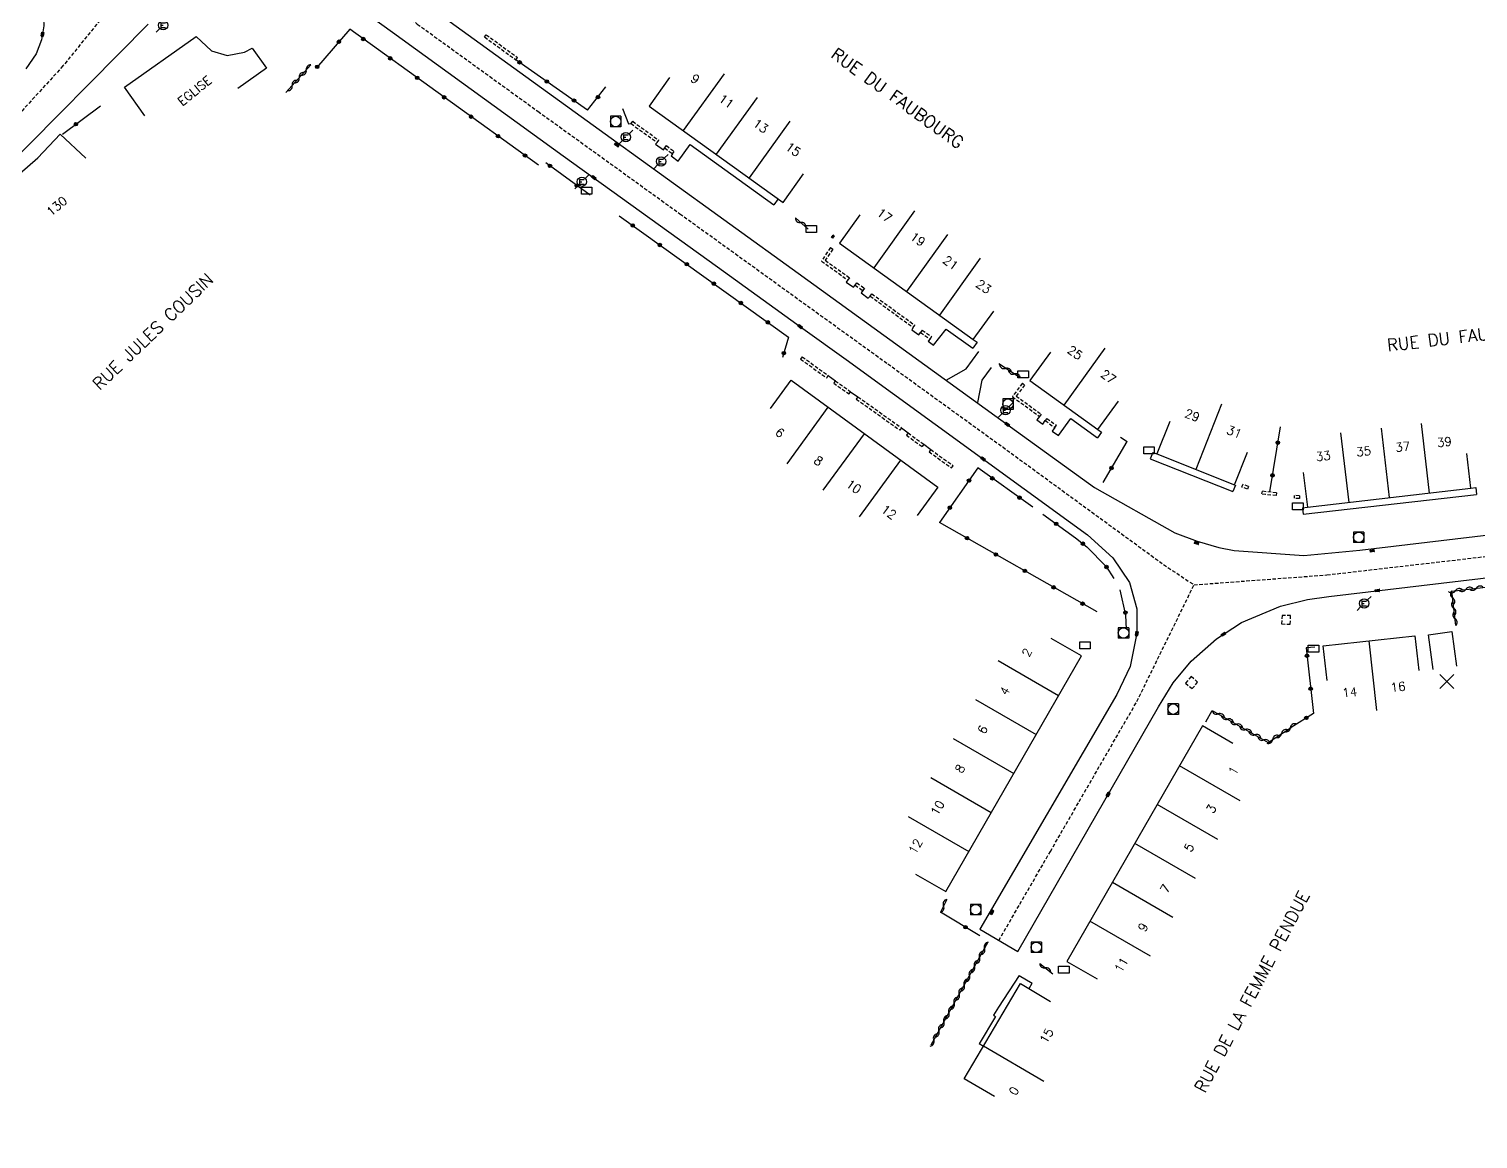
# Model space of a CAD drawing. Header units: millimetres. Extents: x 115000 to 116001, y 121000 to 122001.
# Drawn here: x 115609.3 to 115816.5, y 120999.9 to 121158.6 of the extents above; entities that cross this region are included whole.
import ezdxf
from ezdxf.enums import TextEntityAlignment as Align

# ---------------------------------------------------------------- set-up
doc = ezdxf.new("R2010")
doc.units = ezdxf.units.MM
doc.linetypes.add('DASHED', pattern=[0.75, 0.5, -0.25])
doc.layers.get('0').update_dxf_attribs({"linetype": 'CONTINUOUS'})
for name, color, linetype in [('W0001', 6, 'DASHED'), ('W0008', 7, 'CONTINUOUS'), ('W0100', 7, 'CONTINUOUS'), ('W0112', 1, 'DASHED'), ('W0120', 7, 'CONTINUOUS'), ('W0310', 3, 'CONTINUOUS'), ('W0322', 7, 'CONTINUOUS'), ('W0400', 7, 'CONTINUOUS'), ('W0420', 7, 'CONTINUOUS'), ('W0471', 7, 'CONTINUOUS'), ('W0984', 7, 'CONTINUOUS'), ('W0989', 7, 'CONTINUOUS'), ('W0991', 7, 'CONTINUOUS'), ('W1102', 7, 'CONTINUOUS'), ('W1471', 7, 'CONTINUOUS')]:
    doc.layers.add(name, color=color, linetype=linetype)
doc.styles.get("Standard").update_dxf_attribs({"font": 'romans.shx', "width": 0.85})

# ---------------------------------------------------------------- blocks, each defined once
blk = doc.blocks.new('t322o')
at = {"color": 0, "linetype": 'Continuous'}
for radius in [0.25, 0.15]:
    blk.add_circle((0, 0), radius, dxfattribs=at)
blk = doc.blocks.new('t310o')
at = {"color": 0, "linetype": 'Continuous'}
for centre, start, end in [((-0.5, 0.38), 216.8699, 323.1304), ((0.5, -0.37), 36.8699, 143.1303)]:
    blk.add_arc(centre, 0.625, start, end, dxfattribs=at)
blk = doc.blocks.new('T400')
for p, q in [((-0.15, 0.3), (0.15, 0.3)), ((-0.15, -0.25), (-0.15, 0.3)), ((-0.15, 0.15), (0.15, 0.15)), ((-0.15, 0), (0.15, 0)), ((0.15, 0.3), (0.15, -0.25)), ((-0.15, -0.15), (0.15, -0.15)), ((-0.15, -0.25), (-0.15, -0.3)), ((-0.15, -0.3), (0.15, -0.3)), ((0.15, -0.3), (0.15, -0.25))]:
    blk.add_line(p, q)
blk = doc.blocks.new('T1471')
at = {"color": 0, "linetype": 'Continuous', "flags": 128}
blk.add_lwpolyline([(-0.75, -0.5), (-0.75, 0.5), (0.75, 0.5), (0.75, -0.5), (-0.75, -0.5)], dxfattribs=at)
blk = doc.blocks.new('T471')
for p, q in [((-0.333334, 0.333334), (-0.333334, -0.333334)), ((-0.333334, 0.333334), (0.333334, 0.333334)), ((-0.333334, 0), (0, 0)), ((0.500001, 0.500001), (1.000002, 1.000002)), ((-0.500001, -0.500001), (-1.000002, -1.000002)), ((-0.333334, -0.333334), (0.333334, -0.333334))]:
    blk.add_line(p, q)
blk.add_ellipse((0, 0), major_axis=(0.471405, 0.471405), ratio=1, start_param=5.4977871438, end_param=11.780972451)
blk = doc.blocks.new('t991o')
at = {"color": 0, "linetype": 'Continuous'}
for p, q in [((-1, 1), (1, -1)), ((-1, -1), (1, 1))]:
    blk.add_line(p, q, dxfattribs=at)
blk = doc.blocks.new('T420')
for p, q in [((0.75, 0.75), (-0.75, 0.75)), ((-0.75, 0.75), (-0.75, -0.75)), ((0.75, 0.75), (0.75, -0.75)), ((0.75, -0.75), (-0.75, -0.75))]:
    blk.add_line(p, q)
blk.add_ellipse((0, 0), major_axis=(-0.53, 0.53), ratio=1, start_param=3.926991, end_param=10.210176)

msp = doc.modelspace()

# ---------------------------------------------------------------- linework, layer by layer
at = {"layer": 'W0001'}
for points in [[(115779.95, 121313.88), (115738.92, 121273.87), (115689.69, 121226.91), (115683.48, 121221.27), (115677.1, 121215.56), (115663.67, 121203.73), (115650.32, 121192.06), (115638.39, 121181.48), (115626.76, 121169.32), (115619.43, 121159.81), (115614.13, 121153.27), (115606.1, 121144.48), (115591.05, 121130.03), (115578.49, 121119.47), (115559.88, 121104.8), (115539.6, 121088.9), (115518.49, 121071.6), (115499.53, 121051.93), (115492.44, 121043.8), (115485.71, 121033.68), (115478.27, 121018.2), (115472.83, 121004.02), (115471.61, 121000)], [(115626.76, 121169.32), (115644.1, 121169.15), (115647.92, 121167.95), (115654.66, 121167.56), (115664.8, 121159.26), (115682.05, 121146.79), (115702.35, 121132.15), (115732.09, 121110.69), (115748.51, 121098.81), (115771.52, 121082.01), (115775.87, 121079.11), (115794.87, 121080.53), (115820.87, 121083.54), (115840.13, 121085.82)], [(115747.96, 121028.29), (115755.33, 121041.01), (115767.7, 121062.44), (115775.87, 121079.11)]]:
    msp.add_lwpolyline(points, dxfattribs=at)
at = {"layer": 'W0008', "flags": 128}
msp.add_lwpolyline([(115587.28, 121549.33), (115624.23, 121567.79), (115642.45, 121576.79), (115645.64, 121578.49), (115646.06, 121576.75, -0.001962), (115650.12, 121558.48, -0.003583), (115652.23, 121548.45, -0.000001), (115655.3, 121533.37, -0.000001), (115657, 121525, -0.000046), (115660.51, 121507.68, -0.002211), (115660.58, 121507.32, -0.422754), (115660.47, 121507.16, 0.208548), (115660.18, 121506.97, 0.09945), (115660.05, 121506.66, 0.093579), (115660.05, 121506.31), (115662.61, 121490.88)], format="xyb", dxfattribs=at)
at = {"layer": 'W0008'}
for points in [[(115608.99, 121166.26), (115609.91, 121164.99), (115610.8, 121163.11), (115611.31, 121161.08), (115611.39, 121158.98), (115611.05, 121157), (115610.28, 121155.02), (115608.82, 121152.87)], [(115656.35, 121161.62), (115661.26, 121158.09), (115685.68, 121140.43), (115707.74, 121124.57), (115719.93, 121115.74), (115726.11, 121111.32), (115758.23, 121088.04), (115760.65, 121086.26), (115764.24, 121082.96), (115766.66, 121079.46), (115767.71, 121075.69), (115767.69, 121072.2), (115766.73, 121067.43), (115764.81, 121063.43), (115745.24, 121029.9), (115750.68, 121026.68), (115770.77, 121061.65), (115772.91, 121065.11), (115775.45, 121068.2), (115779.08, 121071.41), (115782.64, 121073.73), (115788.26, 121076.04), (115792.12, 121077.01), (115795.13, 121077.46), (115841.36, 121082.92)], [(115665.55, 121162.45), (115689.96, 121144.8), (115719.26, 121123.63), (115749.65, 121101.71), (115761.65, 121093.01), (115773.13, 121086.53), (115776.33, 121085.37), (115779.4, 121084.44), (115781.6, 121084.04), (115791.55, 121083.3), (115799.6, 121084.07), (115829.64, 121087.62)], [(115605.19, 121137.89), (115626.32, 121159.24)], [(115740.43, 121108.37), (115743.31, 121109.96), (115745.11, 121112.44)], [(115746.84, 121110.18), (115745.53, 121108.34), (115744.89, 121105.19)]]:
    msp.add_lwpolyline(points, dxfattribs=at)
at = {"layer": 'W0100'}
for points in [[(115625.84, 121146.15), (115622.95, 121150.23), (115633.18, 121157.48), (115635.37, 121155.41), (115637.63, 121154.78), (115640.08, 121155.22), (115641.19, 121155.82), (115643.22, 121152.93), (115639.13, 121150.06)], [(115700.86, 121151.6), (115697.95, 121147.54), (115717.1, 121133.77), (115720.02, 121137.83)], [(115606.43, 121129.98), (115603.16, 121133.76), (115610.54, 121140.14), (115613.75, 121143.52), (115617.38, 121140.08)], [(115728.1, 121131.99), (115725.18, 121127.93), (115744.31, 121114.16), (115747.23, 121118.22)], [(115755.33, 121112.38), (115752.4, 121108.32), (115762.12, 121101.31), (115765.05, 121105.37)], [(115715.32, 121104.3), (115718.26, 121108.34), (115739.24, 121093.07), (115736.3, 121089.02)], [(115772.4, 121102.46), (115770.56, 121097.82), (115781.68, 121093.41), (115783.52, 121098.06)], [(115791.5, 121095.18), (115792.08, 121090.21), (115815.47, 121092.92), (115814.9, 121097.89)], [(115810.08, 121067.02), (115809.38, 121071.98), (115812.72, 121072.45), (115813.42, 121067.5)], [(115736.06, 121037.78), (115740.39, 121035.29), (115759.77, 121068.96), (115755.43, 121071.46)], [(115794.91, 121065.42), (115794.36, 121070.39), (115807.46, 121071.84), (115808.01, 121066.87)], [(115781.43, 121056.44), (115777.1, 121058.94), (115757.68, 121025.28), (115762.01, 121022.78)], [(115747.33, 121005.97), (115743.02, 121008.51), (115751.06, 121022.12), (115755.36, 121019.58)]]:
    msp.add_lwpolyline(points, dxfattribs=at)
at = {"layer": 'W0112'}
for p, q in [((115674.41, 121157.41), (115674.65, 121157.73)), ((115678.91, 121154.15), (115679.14, 121154.47)), ((115695.36, 121145.03), (115695.6, 121145.36)), ((115699.08, 121142.35), (115699.32, 121142.67)), ((115700.19, 121141.56), (115700.43, 121141.88)), ((115701.3, 121140.71), (115701.54, 121141.03)), ((115724.02, 121128.77), (115724.25, 121129.09)), ((115724.4, 121128.99), (115724.16, 121128.66)), ((115723.87, 121127.31), (115724.2, 121127.09)), ((115726.59, 121123.01), (115726.35, 121122.68)), ((115727.41, 121121.96), (115727.64, 121122.28)), ((115728.74, 121121.49), (115728.5, 121121.16)), ((115729.56, 121120.38), (115729.79, 121120.7)), ((115735.7, 121115.9), (115735.94, 121116.22)), ((115737.01, 121115.51), (115736.78, 121115.19)), ((115738.35, 121114.58), (115738.12, 121114.25)), ((115719.85, 121111.69), (115719.62, 121111.36)), ((115723.34, 121108.7), (115723.57, 121109.02)), ((115724.57, 121108.26), (115724.34, 121107.93)), ((115751.33, 121107.91), (115751.65, 121107.67)), ((115726.54, 121106.39), (115726.77, 121106.71)), ((115727.8, 121105.98), (115727.57, 121105.65)), ((115754, 121103.51), (115753.77, 121103.19)), ((115734.04, 121101.56), (115733.81, 121101.23)), ((115754.83, 121102.9), (115754.59, 121102.58)), ((115755.96, 121101.59), (115756.19, 121101.91)), ((115734.99, 121100.82), (115734.75, 121100.49)), ((115737.21, 121099.2), (115736.98, 121098.88)), ((115738.23, 121098.44), (115737.99, 121098.11)), ((115741.21, 121095.81), (115741.44, 121096.13)), ((115782.7, 121093.09), (115782.83, 121093.46)), ((115783.66, 121093.17), (115783.53, 121092.79)), ((115785.57, 121092.1), (115785.65, 121092.49)), ((115787.65, 121092.28), (115787.62, 121091.88)), ((115790.24, 121091.48), (115790.26, 121091.88)), ((115790.95, 121091.84), (115790.93, 121091.44))]:
    msp.add_line(p, q, dxfattribs=at)
for points in [[(115674.41, 121157.41), (115678.91, 121154.15)], [(115674.65, 121157.73), (115679.14, 121154.47)], [(115695.36, 121145.03), (115699.08, 121142.35)], [(115695.6, 121145.36), (115699.32, 121142.67)], [(115700.19, 121141.56), (115701.3, 121140.71)], [(115700.43, 121141.88), (115701.54, 121141.03)], [(115724.16, 121128.66), (115724.02, 121128.77)], [(115724.4, 121128.99), (115724.25, 121129.09)], [(115723.87, 121127.31), (115722.6, 121125.39), (115726.35, 121122.68)], [(115724.2, 121127.09), (115723.14, 121125.49), (115726.59, 121123.01)], [(115727.41, 121121.96), (115728.5, 121121.16)], [(115727.64, 121122.28), (115728.74, 121121.49)], [(115729.56, 121120.38), (115735.7, 121115.9)], [(115729.79, 121120.7), (115735.94, 121116.22)], [(115737.01, 121115.51), (115738.35, 121114.58)], [(115736.78, 121115.19), (115738.12, 121114.25)], [(115719.62, 121111.36), (115723.34, 121108.7)], [(115719.85, 121111.69), (115723.57, 121109.02)], [(115724.34, 121107.93), (115726.54, 121106.39)], [(115724.57, 121108.26), (115726.77, 121106.71)], [(115751.33, 121107.91), (115749.89, 121106), (115753.77, 121103.19)], [(115751.65, 121107.67), (115750.45, 121106.09), (115754, 121103.51)], [(115727.57, 121105.65), (115733.81, 121101.23)], [(115727.8, 121105.98), (115734.04, 121101.56)], [(115754.59, 121102.58), (115755.96, 121101.59)], [(115754.83, 121102.9), (115756.19, 121101.91)], [(115734.75, 121100.49), (115736.98, 121098.88)], [(115734.99, 121100.82), (115737.21, 121099.2)], [(115737.99, 121098.11), (115741.21, 121095.81)], [(115738.23, 121098.44), (115741.44, 121096.13)], [(115783.53, 121092.79), (115782.7, 121093.09)], [(115783.66, 121093.17), (115782.83, 121093.46)], [(115787.62, 121091.88), (115786.11, 121092), (115785.57, 121092.1)], [(115787.65, 121092.28), (115786.17, 121092.4), (115785.65, 121092.49)], [(115790.93, 121091.44), (115790.24, 121091.48)], [(115790.95, 121091.84), (115790.26, 121091.88)], [(115788.4, 121073.53), (115789.64, 121073.48), (115789.69, 121074.71), (115788.46, 121074.75), (115788.4, 121073.53)], [(115776.39, 121065.19), (115775.45, 121066), (115774.67, 121065.05), (115775.6, 121064.27), (115776.39, 121065.19)]]:
    msp.add_lwpolyline(points, dxfattribs=at)
at = {"layer": 'W0120'}
for p, q in [((115716.41, 121134.27), (115715.8, 121133.42)), ((115744.85, 121113.78), (115744.24, 121112.93)), ((115744.31, 121114.16), (115744.85, 121113.78)), ((115762.64, 121100.94), (115762.07, 121100.14)), ((115762.12, 121101.31), (115762.64, 121100.94)), ((115769.98, 121098.04), (115769.61, 121097.1)), ((115769.98, 121098.04), (115770.56, 121097.82)), ((115781.78, 121093.37), (115781.41, 121092.44)), ((115815.47, 121092.92), (115816.15, 121093)), ((115816.15, 121093), (115816.26, 121092.02)), ((115791.37, 121090.13), (115792.08, 121090.21)), ((115791.37, 121090.13), (115791.47, 121089.2)), ((115750.88, 121023.29), (115752.74, 121022.17)), ((115752.28, 121021.4), (115752.74, 121022.17)), ((115745.75, 121013.14), (115745.15, 121013.5))]:
    msp.add_line(p, q, dxfattribs=at)
for points in [[(115694.13, 121147.21), (115695.02, 121144.99), (115695.36, 121145.03)], [(115699.08, 121142.35), (115698.88, 121142.09), (115699.99, 121141.29), (115700.19, 121141.56)], [(115701.3, 121140.71), (115701.12, 121140.44), (115702.09, 121139.64), (115703.81, 121142.04), (115715.8, 121133.42)], [(115726.35, 121122.68), (115726.13, 121122.38), (115727.17, 121121.63), (115727.41, 121121.96)], [(115728.5, 121121.16), (115728.27, 121120.82), (115729.29, 121120.1), (115729.56, 121120.38)], [(115735.7, 121115.9), (115735.5, 121115.56), (115736.51, 121114.82), (115736.78, 121115.19)], [(115738.12, 121114.25), (115737.86, 121113.93), (115738.63, 121113.38), (115740.45, 121115.65), (115744.24, 121112.93)], [(115723.57, 121109.02), (115724.58, 121108.27)], [(115724.58, 121108.27), (115724.57, 121108.26)], [(115726.77, 121106.71), (115727.8, 121105.98)], [(115753.77, 121103.19), (115753.38, 121102.71), (115754.24, 121102.07), (115754.59, 121102.58)], [(115734.04, 121101.56), (115734.99, 121100.82)], [(115755.96, 121101.59), (115755.59, 121101.09), (115756.47, 121100.45), (115758.25, 121102.89), (115762.07, 121100.14)], [(115737.21, 121099.2), (115738.23, 121098.44)], [(115769.61, 121097.1), (115781.41, 121092.44)], [(115791.47, 121089.2), (115816.26, 121092.02)], [(115750.88, 121023.29), (115747.92, 121018.76), (115747.2, 121017.6), (115747.47, 121017.42), (115745.15, 121013.5)]]:
    msp.add_lwpolyline(points, dxfattribs=at)
at = {"layer": 'W0310'}
for p, q in [((115649.59, 121153.44), (115646, 121149.48)), ((115718.88, 121131.56), (115720.67, 121129.95)), ((115751.02, 121108.71), (115747.94, 121110.68)), ((115740.51, 121034.14), (115739.62, 121032.34)), ((115746.4, 121028.05), (115738.24, 121013.34)), ((115753.82, 121024.98), (115755.68, 121023.49))]:
    msp.add_line(p, q, dxfattribs=at)
for points in [[(115813.32, 121073.29), (115812.73, 121078.22), (115828.9, 121080.1)], [(115778.47, 121061.15), (115786.45, 121056.59), (115789.74, 121058.74)]]:
    msp.add_lwpolyline(points, dxfattribs=at)
at = {"layer": 'W0322'}
for p, q in [((115689.15, 121146.96), (115678.91, 121154.15)), ((115689.15, 121146.96), (115691.78, 121150.28)), ((115614.07, 121143.52), (115619.49, 121147.55)), ((115689.53, 121134.79), (115683.16, 121139.43)), ((115693.68, 121131.84), (115717.87, 121114.52)), ((115717.87, 121114.52), (115717.04, 121111.58)), ((115786.71, 121092.4), (115788.23, 121101.71)), ((115762.86, 121093.75), (115766.29, 121099.59)), ((115765.37, 121100.2), (115766.3, 121099.58)), ((115762.01, 121075.24), (115739.46, 121088.02)), ((115777.55, 121059.53), (115778.47, 121061.15)), ((115745.22, 121028.93), (115739.62, 121032.34))]:
    msp.add_line(p, q, dxfattribs=at)
for points in [[(115682.12, 121139.08), (115655.13, 121158.52), (115650.37, 121153.02)], [(115752.84, 121090.19), (115744.97, 121095.81), (115739.47, 121088.03)], [(115754.23, 121089.2), (115758.93, 121085.83), (115760.55, 121084.53), (115763.31, 121081.71), (115764.42, 121080.03)], [(115766.23, 121072.78), (115766.14, 121074.77), (115765.33, 121078.4)], [(115793.13, 121070.22), (115791.89, 121070.1), (115792.96, 121060.74), (115789.74, 121058.74)]]:
    msp.add_lwpolyline(points, dxfattribs=at)
at = {"layer": 'W1102'}
for p, q in [((115708.66, 121152.15), (115702.82, 121144.03)), ((115713.38, 121148.76), (115707.54, 121140.64)), ((115718.09, 121145.38), (115712.25, 121137.26)), ((115735.9, 121132.54), (115730.06, 121124.42)), ((115740.6, 121129.16), (115734.76, 121121.04)), ((115745.3, 121125.78), (115739.46, 121117.66)), ((115763.12, 121112.92), (115757.27, 121104.81)), ((115717.67, 121096.4), (115723.55, 121104.49)), ((115779.8, 121104.91), (115776.12, 121095.61)), ((115802.62, 121101.5), (115803.77, 121091.57)), ((115808.35, 121102.16), (115809.5, 121092.23)), ((115722.85, 121092.63), (115728.73, 121100.71)), ((115796.84, 121100.83), (115797.99, 121090.9)), ((115728.05, 121088.84), (115733.93, 121096.93)), ((115802.01, 121061.17), (115800.9, 121071.11)), ((115747.84, 121068.28), (115756.51, 121063.29)), ((115744.63, 121062.71), (115753.3, 121057.72)), ((115741.42, 121057.13), (115750.09, 121052.14)), ((115738.22, 121051.56), (115746.88, 121046.57)), ((115782.47, 121048.25), (115773.81, 121053.25)), ((115779.29, 121042.72), (115770.62, 121047.72)), ((115735.01, 121045.98), (115743.68, 121041)), ((115776.06, 121037.13), (115767.4, 121042.12)), ((115772.85, 121031.57), (115764.19, 121036.56)), ((115769.66, 121026.02), (115760.99, 121031.02)), ((115754.39, 121008.11), (115745.78, 121013.19))]:
    msp.add_line(p, q, dxfattribs=at)

# ---------------------------------------------------------------- block references
at = {"layer": 'W0310'}
for p, rotation in [((115648.92, 121152.7), 227.8006304336289), ((115646.9, 121150.48), 227.8006304336289), ((115647.91, 121151.59), 227.8006304336289), ((115719.62, 121130.89), 318.0428123393823), ((115748.91, 121110.05), 147.496210169064), ((115750.18, 121109.25), 147.496210169064), ((115813.26, 121078.28), 6.647941198274649), ((115812.84, 121077.26), 96.80159676434417), ((115814.75, 121078.46), 6.647941198274649), ((115816.24, 121078.63), 6.647941198274649), ((115813.02, 121075.77), 96.80159676434417), ((115813.2, 121074.28), 96.80159676434417), ((115779.34, 121060.66), 330.2209666824689), ((115780.64, 121059.91), 330.2209666824689), ((115781.95, 121059.17), 330.2209666824689), ((115783.25, 121058.42), 330.2209666824689), ((115784.55, 121057.68), 330.2209666824689), ((115785.85, 121056.93), 330.2209666824689), ((115787.13, 121057.03), 33.11990214140877), ((115788.38, 121057.85), 33.11990214140877), ((115789.64, 121058.67), 33.11990214140877), ((115740.06, 121033.24), 243.537324182948), ((115745.19, 121025.86), 240.9745496511233), ((115745.92, 121027.17), 240.9745496511233), ((115744.46, 121024.55), 240.9745496511233), ((115754.6, 121024.35), 321.1451019723374), ((115743.01, 121021.93), 240.9745496511233), ((115743.74, 121023.24), 240.9745496511233), ((115741.55, 121019.3), 240.9745496511233), ((115742.28, 121020.62), 240.9745496511233), ((115740.82, 121017.99), 240.9745496511233), ((115739.37, 121015.37), 240.9745496511233), ((115740.1, 121016.68), 240.9745496511233), ((115738.64, 121014.06), 240.9745496511233)]:
    msp.add_blockref('t310o', p, dxfattribs=dict(at, rotation=rotation))
at = {"layer": 'W0322'}
for p, rotation in [((115653.59, 121156.74), 229.1324065443114), ((115657.07, 121157.12), 144.2307917219758), ((115650.48, 121153.15), 229.1324065443114), ((115660.93, 121154.35), 144.2307917219758), ((115679.43, 121153.78), 144.9561556889846), ((115664.78, 121151.57), 144.2307917219758), ((115683.32, 121151.05), 144.9561556889846), ((115668.63, 121148.79), 144.2307917219758), ((115687.21, 121148.32), 144.9561556889846), ((115690.63, 121148.82), 51.61703474438126), ((115615.98, 121144.94), 36.6628033757308), ((115672.49, 121146.02), 144.2307917219758), ((115676.34, 121143.24), 144.2307917219758), ((115680.2, 121140.46), 144.2307917219758), ((115683.77, 121138.99), 143.9411627407031), ((115687.61, 121136.19), 143.9411627407031), ((115695.61, 121130.46), 324.3867996610024), ((115699.47, 121127.69), 324.3867996610024), ((115703.34, 121124.93), 324.3867996610024), ((115707.2, 121122.16), 324.3867996610024), ((115711.06, 121119.4), 324.3867996610024), ((115714.92, 121116.63), 324.3867996610024), ((115717.22, 121112.23), 254.2659190347374), ((115787.86, 121099.43), 80.73356738352393), ((115764.07, 121095.8), 59.59718219053058), ((115787.1, 121094.75), 80.73356738352393), ((115743.7, 121094.01), 234.7690979525611), ((115747.04, 121094.33), 144.4877858806881), ((115750.91, 121091.57), 144.4877858806881), ((115740.96, 121090.13), 234.7690979525611), ((115756.16, 121087.82), 324.4093788136479), ((115743.41, 121085.78), 150.4386860555793), ((115759.98, 121084.99), 321.0549735913707), ((115747.54, 121083.44), 150.4386860555793), ((115751.68, 121081.1), 150.4386860555793), ((115763.35, 121081.65), 303.4765080204801), ((115755.81, 121078.75), 150.4386860555793), ((115759.94, 121076.41), 150.4386860555793), ((115766.06, 121075.14), 102.6175347517084), ((115792.02, 121068.98), 276.5364790244248), ((115792.56, 121064.26), 276.5364790244248), ((115791.94, 121060.1), 211.8836887449208), ((115743.19, 121030.17), 148.6511524573086)]:
    msp.add_blockref('t322o', p, dxfattribs=dict(at, rotation=rotation))
at = {"layer": 'W0400'}
for p, rotation in [((115611.19, 121157.78), 349.8776640571603), ((115693.35, 121141.98), 54.18569467383811), ((115690.04, 121137.31), 54.66857498256054), ((115719.55, 121116.01), 53.68629241605313), ((115749.16, 121102.06), 234.0477357646094), ((115745.72, 121097.11), 53.84184770102095), ((115776.25, 121085.08), 73.67235766189785), ((115801.37, 121083.97), 96.95289933206274), ((115802.09, 121078.29), 96.22587246597554), ((115767.68, 121072.15), 348.2065817952), ((115780.07, 121072.05), 123.1858378417723), ((115763.58, 121049.14), 150.1363475154472), ((115746.96, 121032.28), 149.6169055047719)]:
    msp.add_blockref('T400', p, dxfattribs=dict(at, rotation=rotation))
at = {"layer": 'W0420'}
for p in [(115693.17, 121145.32), (115749.26, 121104.94), (115799.42, 121085.9), (115765.79, 121072.23), (115772.89, 121061.34), (115744.65, 121032.68), (115753.31, 121027.3)]:
    msp.add_blockref('T420', p, dxfattribs=at)
at = {"layer": 'W0471'}
for p in [(115628.45, 121159.08), (115694.63, 121143.1), (115699.65, 121139.63), (115688.34, 121136.73), (115748.91, 121104.06), (115800.2, 121076.46)]:
    msp.add_blockref('T471', p, dxfattribs=at)
at = {"layer": 'W0991'}
msp.add_blockref('t991o', (115812.03, 121065.28), dxfattribs=at)
at = {"layer": 'W1471'}
for p in [(115689.01, 121135.46), (115721.15, 121129.98), (115751.43, 121109.18), (115769.43, 121098.31), (115790.72, 121090.34), (115760.27, 121070.45), (115792.95, 121069.98), (115757.26, 121024.13)]:
    msp.add_blockref('T1471', p, dxfattribs=at)

# ---------------------------------------------------------------- texts
at = {"layer": 'W0984'}
msp.add_text('EGLISE', height=1.25, rotation=38.8065, dxfattribs=at).set_placement((115632.96, 121149.72), align=Align.MIDDLE)
at = {"layer": 'W0989'}
for s, rotation, p in [('RUE DU FAUBOURG', 324.1855, (115733.47, 121148.67)), ('RUE JULES COUSIN', 43.8541, (115626.98, 121115.32)), ('RUE DU FAUBOURG', 6.6078, (115814.71, 121114.65))]:
    msp.add_text(s, height=1.75, rotation=rotation, dxfattribs=at).set_placement(p, align=Align.MIDDLE)
msp.add_text('RUE DE LA FEMME PENDUE', height=1.75, rotation=62.0453, dxfattribs=at).set_placement((115777.4, 121006.36))
at = {"layer": 'W0991'}
for s, rotation, p in [('9', 324.2991, (115704.54, 121151.42)), ('11', 324.3001, (115708.99, 121148.22)), ('13', 324.2976, (115713.9, 121144.69)), ('15', 324.2977, (115718.56, 121141.34)), ('130', 40.8449, (115613.25, 121133.23)), ('17', 324.2601, (115731.62, 121131.92)), ('19', 324.2619, (115736.37, 121128.5)), ('21', 324.2633, (115741.06, 121125.13)), ('23', 324.2639, (115745.79, 121121.73)), ('25', 324.1955, (115758.86, 121112.29)), ('27', 324.1972, (115763.63, 121108.85)), ('29', 338.3657, (115775.62, 121103.34)), ('6', 323.9462, (115716.66, 121100.84)), ('31', 338.3694, (115781.62, 121100.96)), ('35', 6.6016, (115800.13, 121098.19)), ('37', 6.6008, (115805.72, 121098.84)), ('39', 6.6008, (115811.67, 121099.53)), ('8', 323.9465, (115722.17, 121096.83)), ('33', 6.5993, (115794.34, 121097.52)), ('10', 323.9459, (115727.22, 121093.16)), ('12', 323.9438, (115732.23, 121089.51)), ('2', 60.0857, (115751.97, 121069.45)), ('4', 60.0861, (115748.81, 121063.95)), ('14', 6.3409, (115798.14, 121063.76)), ('16', 6.3436, (115805.05, 121064.53)), ('6', 60.0856, (115745.63, 121058.43)), ('8', 60.086, (115742.41, 121052.83)), ('1', 60.0298, (115781.5, 121052.57)), ('10', 60.0866, (115739.19, 121047.23)), ('3', 60.0303, (115778.35, 121047.1)), ('12', 60.0895, (115736.03, 121041.74)), ('5', 60.0299, (115775.16, 121041.57)), ('7', 60.0297, (115771.76, 121035.68)), ('9', 60.0294, (115768.59, 121030.18)), ('11', 60.0297, (115765.49, 121024.8)), ('15', 59.4453, (115754.78, 121014.65)), ('0', 59.4449, (115750.12, 121006.77))]:
    msp.add_text(s, height=1.25, rotation=rotation, dxfattribs=at).set_placement(p, align=Align.MIDDLE)

doc.saveas('drawing.dxf')
